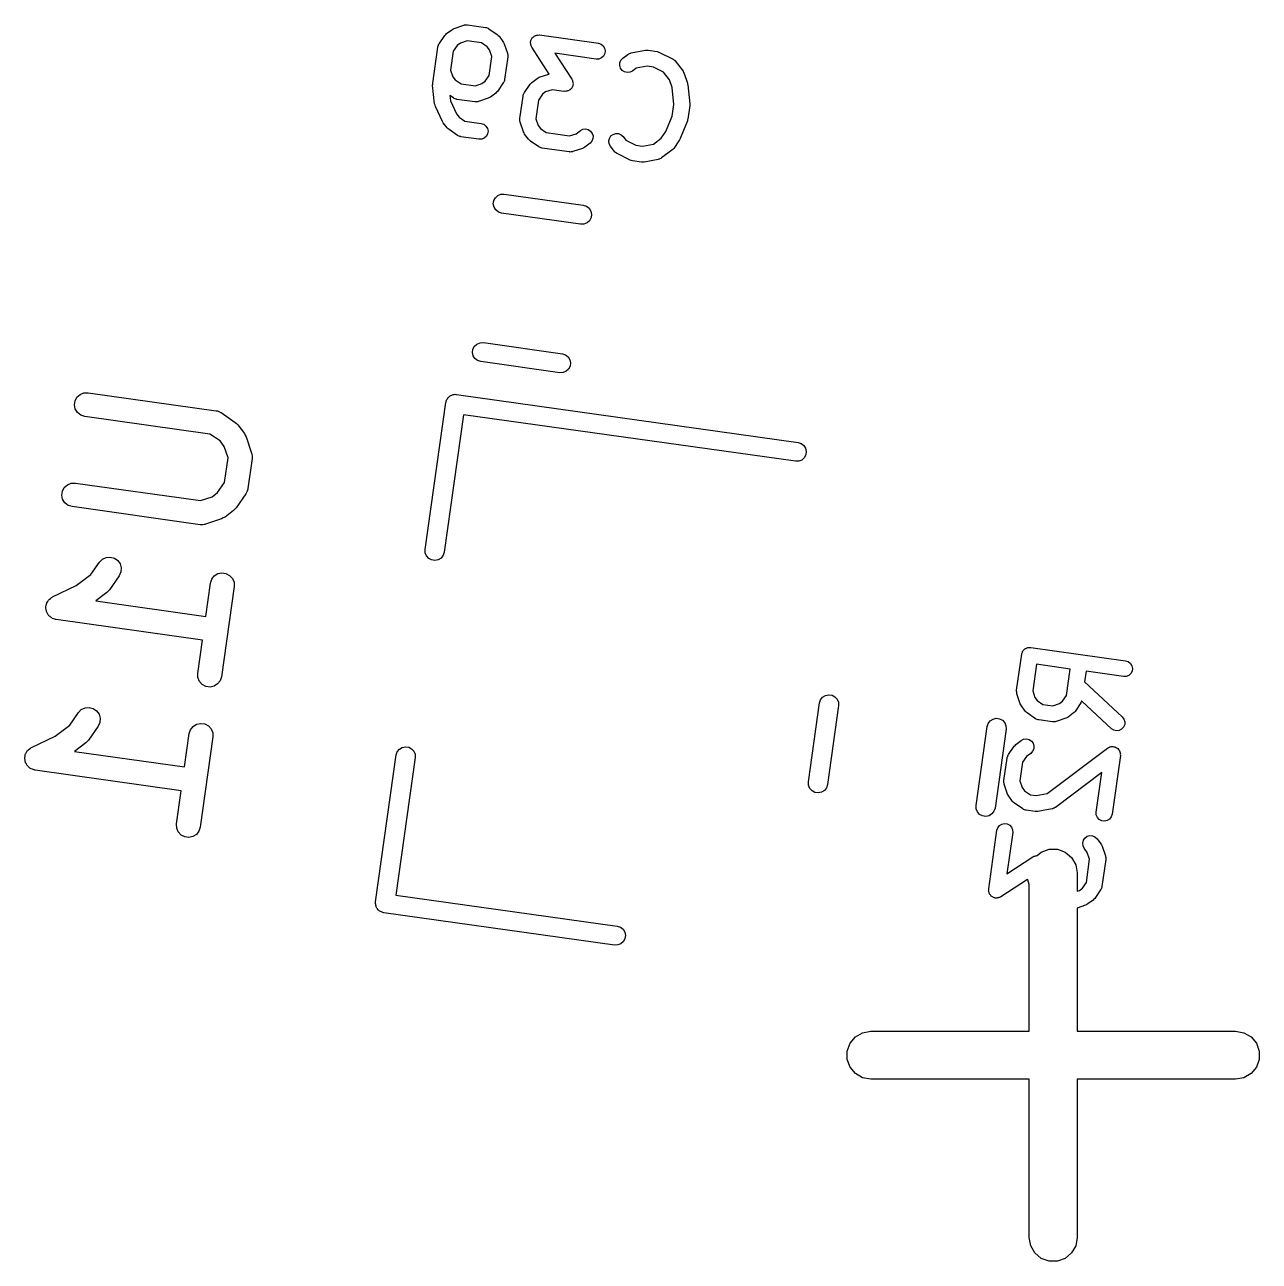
# Model space of a CAD drawing. Extents: x 93.7 to 160.2, y -161.6 to -97.7.
# Drawn here: x 93.65 to 101.39, y -126.75 to -119 of the extents above; entities that cross this region are included whole.
import ezdxf

# ---------------------------------------------------------------- set-up
doc = ezdxf.new("R2010")
doc.units = 0
doc.header["$MEASUREMENT"] = 0
doc.layers.add('BLACK', color=7, linetype='CONTINUOUS')

msp = doc.modelspace()

# ---------------------------------------------------------------- linework, layer by layer
at = {"layer": 'Black'}
for p, q in [((96.3299, -119.027), (96.337, -119.023)), ((96.337, -119.023), (96.344, -119.019)), ((96.344, -119.019), (96.4046, -118.999)), ((96.4046, -118.999), (96.4074, -118.999)), ((96.4074, -118.999), (96.4101, -118.997)), ((96.4101, -118.997), (96.416, -118.997)), ((96.416, -118.997), (96.4218, -118.996)), ((96.4218, -118.996), (96.4246, -118.997)), ((96.4246, -118.997), (96.4275, -118.997)), ((96.4275, -118.997), (96.5406, -119.013)), ((96.5406, -119.013), (96.5434, -119.014)), ((96.5434, -119.014), (96.5463, -119.014)), ((96.5463, -119.014), (96.5516, -119.016)), ((96.5516, -119.016), (96.5572, -119.018)), ((96.5572, -119.018), (96.5594, -119.02)), ((96.5594, -119.02), (96.5621, -119.021)), ((96.5621, -119.021), (96.6147, -119.057)), ((96.2503, -119.115), (96.2865, -119.063)), ((96.2865, -119.063), (96.2921, -119.057)), ((96.2921, -119.057), (96.2976, -119.051)), ((96.2976, -119.051), (96.3299, -119.027)), ((96.4252, -119.097), (96.3836, -119.111)), ((96.515, -119.11), (96.4252, -119.097)), ((96.6147, -119.057), (96.6204, -119.063)), ((96.6204, -119.063), (96.6262, -119.068)), ((96.6262, -119.068), (96.6505, -119.101)), ((96.6505, -119.101), (96.6542, -119.108)), ((96.8236, -119.104), (96.825, -119.099)), ((96.825, -119.099), (96.8257, -119.095)), ((96.8257, -119.095), (96.8275, -119.091)), ((96.8275, -119.091), (96.8286, -119.087)), ((96.8286, -119.087), (96.8315, -119.083)), ((96.8315, -119.083), (96.8338, -119.079)), ((96.8338, -119.079), (96.8367, -119.077)), ((96.8367, -119.077), (96.839, -119.074)), ((96.839, -119.074), (96.8431, -119.071)), ((96.8431, -119.071), (96.8467, -119.068)), ((96.8467, -119.068), (96.8503, -119.066)), ((96.8503, -119.066), (96.8535, -119.064)), ((96.8535, -119.064), (96.8583, -119.063)), ((96.8583, -119.063), (96.8628, -119.061)), ((96.8628, -119.061), (96.8667, -119.061)), ((96.8667, -119.061), (96.8704, -119.06)), ((96.8704, -119.06), (96.8753, -119.061)), ((96.8753, -119.061), (96.8802, -119.06)), ((96.8802, -119.06), (97.248, -119.112)), ((96.2101, -119.363), (96.2419, -119.137)), ((96.2419, -119.137), (96.2428, -119.134)), ((96.2428, -119.134), (96.243, -119.131)), ((96.243, -119.131), (96.2455, -119.126)), ((96.2455, -119.126), (96.2473, -119.12)), ((96.2473, -119.12), (96.2491, -119.118)), ((96.2491, -119.118), (96.2503, -119.115)), ((96.3393, -119.162), (96.3227, -119.28)), ((96.3643, -119.126), (96.3393, -119.162)), ((96.3836, -119.111), (96.3643, -119.126)), ((96.5512, -119.135), (96.515, -119.11)), ((96.5658, -119.154), (96.5512, -119.135)), ((96.5798, -119.196), (96.5658, -119.154)), ((96.6542, -119.108), (96.658, -119.115)), ((96.658, -119.115), (96.6784, -119.175)), ((96.6784, -119.175), (96.6788, -119.178)), ((96.6788, -119.178), (96.6799, -119.181)), ((96.8232, -119.112), (96.8238, -119.108)), ((96.8243, -119.116), (96.8232, -119.112)), ((96.8238, -119.108), (96.8236, -119.104)), ((96.8245, -119.121), (96.8243, -119.116)), ((96.826, -119.125), (96.8245, -119.121)), ((96.8269, -119.129), (96.826, -119.125)), ((96.8294, -119.133), (96.8269, -119.129)), ((96.8314, -119.137), (96.8294, -119.133)), ((96.9407, -119.305), (96.8314, -119.137)), ((97.2341, -119.211), (96.9754, -119.175)), ((96.9754, -119.175), (97.0813, -119.337)), ((97.248, -119.112), (97.2645, -119.118)), ((97.2645, -119.118), (97.2782, -119.128)), ((97.2782, -119.128), (97.2874, -119.143)), ((97.2886, -119.177), (97.2804, -119.192)), ((97.2874, -119.143), (97.291, -119.16)), ((97.291, -119.16), (97.2886, -119.177)), ((97.4359, -119.181), (97.4381, -119.179)), ((97.4381, -119.179), (97.4436, -119.177)), ((97.4436, -119.177), (97.4488, -119.174)), ((97.4488, -119.174), (97.4516, -119.174)), ((97.4516, -119.174), (97.4543, -119.173)), ((97.4543, -119.173), (97.5432, -119.156)), ((97.5432, -119.156), (97.5512, -119.156)), ((97.5512, -119.156), (97.5592, -119.156)), ((97.5592, -119.156), (97.6158, -119.164)), ((97.6158, -119.164), (97.6234, -119.166)), ((97.6234, -119.166), (97.6311, -119.169)), ((97.6311, -119.169), (97.712, -119.209)), ((96.5632, -119.314), (96.5798, -119.196)), ((96.6805, -119.198), (96.6606, -119.34)), ((96.6799, -119.181), (96.6801, -119.187)), ((96.6801, -119.187), (96.6809, -119.193)), ((96.6809, -119.193), (96.6804, -119.195)), ((96.6804, -119.195), (96.6805, -119.198)), ((97.2514, -119.211), (97.2341, -119.211)), ((97.2675, -119.204), (97.2514, -119.211)), ((97.2804, -119.192), (97.2675, -119.204)), ((97.3815, -119.252), (97.3824, -119.235)), ((97.3866, -119.269), (97.3815, -119.252)), ((97.3824, -119.235), (97.3892, -119.219)), ((97.3892, -119.219), (97.401, -119.206)), ((97.401, -119.206), (97.4333, -119.182)), ((97.4333, -119.182), (97.4359, -119.181)), ((97.5533, -119.256), (97.4841, -119.269)), ((97.5938, -119.262), (97.5533, -119.256)), ((97.712, -119.209), (97.7143, -119.211)), ((97.7143, -119.211), (97.717, -119.212)), ((97.717, -119.212), (97.7213, -119.216)), ((97.7213, -119.216), (97.726, -119.219)), ((97.726, -119.219), (97.7276, -119.222)), ((97.7276, -119.222), (97.7297, -119.223)), ((97.7297, -119.223), (97.7783, -119.288)), ((96.3227, -119.28), (96.3367, -119.322)), ((96.3367, -119.322), (96.3513, -119.341)), ((96.5383, -119.35), (96.5632, -119.314)), ((96.8316, -119.357), (96.8639, -119.333)), ((96.8639, -119.333), (96.8711, -119.329)), ((96.8711, -119.329), (96.8781, -119.325)), ((96.8781, -119.325), (96.9387, -119.305)), ((96.9387, -119.305), (96.9407, -119.305)), ((97.397, -119.283), (97.3866, -119.269)), ((97.4116, -119.292), (97.397, -119.283)), ((97.4285, -119.296), (97.4116, -119.292)), ((97.4457, -119.294), (97.4285, -119.296)), ((97.4612, -119.286), (97.4457, -119.294)), ((97.4841, -119.269), (97.4612, -119.286)), ((97.6569, -119.293), (97.5938, -119.262)), ((97.6936, -119.342), (97.6569, -119.293)), ((97.7783, -119.288), (97.7819, -119.295)), ((97.7819, -119.295), (97.7858, -119.302)), ((97.7858, -119.302), (97.8061, -119.363)), ((96.2099, -119.375), (96.2103, -119.369)), ((96.2223, -119.492), (96.2099, -119.375)), ((96.2103, -119.369), (96.2101, -119.363)), ((96.3513, -119.341), (96.3875, -119.366)), ((96.3875, -119.366), (96.4773, -119.379)), ((96.4773, -119.379), (96.5189, -119.365)), ((96.5189, -119.365), (96.5383, -119.35)), ((96.6522, -119.361), (96.616, -119.414)), ((96.6534, -119.359), (96.6522, -119.361)), ((96.6552, -119.356), (96.6534, -119.359)), ((96.657, -119.351), (96.6552, -119.356)), ((96.6595, -119.345), (96.657, -119.351)), ((96.6597, -119.342), (96.6595, -119.345)), ((96.6606, -119.34), (96.6597, -119.342)), ((96.7843, -119.421), (96.8206, -119.369)), ((96.8206, -119.369), (96.8262, -119.363)), ((96.8262, -119.363), (96.8316, -119.357)), ((96.9593, -119.403), (96.9176, -119.417)), ((97.0325, -119.414), (96.9593, -119.403)), ((97.0544, -119.411), (97.0498, -119.413)), ((97.0591, -119.41), (97.0544, -119.411)), ((97.0624, -119.408), (97.0591, -119.41)), ((97.0659, -119.407), (97.0624, -119.408)), ((97.0696, -119.403), (97.0659, -119.407)), ((97.0737, -119.401), (97.0696, -119.403)), ((97.076, -119.398), (97.0737, -119.401)), ((97.0789, -119.395), (97.076, -119.398)), ((97.0811, -119.391), (97.0789, -119.395)), ((97.0841, -119.387), (97.0811, -119.391)), ((97.0813, -119.337), (97.0832, -119.341)), ((97.0832, -119.341), (97.0858, -119.345)), ((97.0852, -119.383), (97.0841, -119.387)), ((97.087, -119.38), (97.0852, -119.383)), ((97.0858, -119.345), (97.0866, -119.349)), ((97.0866, -119.349), (97.0881, -119.353)), ((97.0877, -119.375), (97.087, -119.38)), ((97.0891, -119.37), (97.0877, -119.375)), ((97.0881, -119.353), (97.0884, -119.358)), ((97.0884, -119.358), (97.0894, -119.362)), ((97.0894, -119.362), (97.0889, -119.366)), ((97.0889, -119.366), (97.0891, -119.37)), ((97.7096, -119.389), (97.6936, -119.342)), ((97.7207, -119.495), (97.7096, -119.389)), ((97.8061, -119.363), (97.8069, -119.368)), ((97.8069, -119.368), (97.8084, -119.373)), ((97.8084, -119.373), (97.8208, -119.491)), ((96.3405, -119.455), (96.3172, -119.439)), ((96.3172, -119.439), (96.3208, -119.473)), ((96.3208, -119.473), (96.3596, -119.554)), ((96.3431, -119.457), (96.3405, -119.455)), ((96.3453, -119.458), (96.3431, -119.457)), ((96.3509, -119.46), (96.3453, -119.458)), ((96.3562, -119.463), (96.3509, -119.46)), ((96.3591, -119.463), (96.3562, -119.463)), ((96.3619, -119.464), (96.3591, -119.463)), ((96.475, -119.48), (96.3619, -119.464)), ((96.4779, -119.479), (96.475, -119.48)), ((96.4807, -119.48), (96.4779, -119.479)), ((96.4865, -119.479), (96.4807, -119.48)), ((96.4924, -119.479), (96.4865, -119.479)), ((96.4951, -119.478), (96.4924, -119.479)), ((96.4979, -119.477), (96.4951, -119.478)), ((96.5585, -119.457), (96.4979, -119.477)), ((96.5655, -119.453), (96.5585, -119.457)), ((96.5726, -119.45), (96.5655, -119.453)), ((96.6049, -119.425), (96.5726, -119.45)), ((96.6104, -119.419), (96.6049, -119.425)), ((96.616, -119.414), (96.6104, -119.419)), ((96.7561, -119.584), (96.776, -119.443)), ((96.776, -119.443), (96.7769, -119.44)), ((96.7769, -119.44), (96.7771, -119.437)), ((96.7771, -119.437), (96.7795, -119.432)), ((96.7795, -119.432), (96.7813, -119.426)), ((96.7813, -119.426), (96.7831, -119.424)), ((96.7831, -119.424), (96.7843, -119.421)), ((96.8734, -119.468), (96.8568, -119.586)), ((96.8983, -119.432), (96.8734, -119.468)), ((96.9176, -119.417), (96.8983, -119.432)), ((97.0374, -119.413), (97.0325, -119.414)), ((97.0422, -119.414), (97.0374, -119.413)), ((97.046, -119.413), (97.0422, -119.414)), ((97.0498, -119.413), (97.046, -119.413)), ((96.2247, -119.501), (96.2223, -119.492)), ((96.227, -119.509), (96.2247, -119.501)), ((96.2716, -119.602), (96.227, -119.509)), ((96.3596, -119.554), (96.376, -119.576)), ((97.7105, -119.568), (97.7207, -119.495)), ((97.8206, -119.503), (97.8087, -119.588)), ((97.8208, -119.491), (97.8204, -119.497)), ((97.8204, -119.497), (97.8206, -119.503)), ((96.2745, -119.606), (96.2716, -119.602)), ((96.2767, -119.61), (96.2745, -119.606)), ((96.3011, -119.642), (96.2767, -119.61)), ((96.3069, -119.648), (96.3011, -119.642)), ((96.376, -119.576), (96.4122, -119.601)), ((96.4122, -119.601), (96.5137, -119.615)), ((96.5137, -119.615), (96.5302, -119.62)), ((96.5302, -119.62), (96.5439, -119.631)), ((96.5439, -119.631), (96.5531, -119.646)), ((96.7556, -119.59), (96.7562, -119.587)), ((96.7565, -119.595), (96.7556, -119.59)), ((96.7562, -119.587), (96.7561, -119.584)), ((96.7567, -119.601), (96.7565, -119.595)), ((96.7578, -119.604), (96.7567, -119.601)), ((96.7582, -119.607), (96.7578, -119.604)), ((96.7786, -119.667), (96.7582, -119.607)), ((96.8568, -119.586), (96.8708, -119.628)), ((96.8708, -119.628), (96.8853, -119.647)), ((97.6707, -119.666), (97.7105, -119.568)), ((97.8055, -119.599), (97.7613, -119.709)), ((97.8068, -119.593), (97.8055, -119.599)), ((97.8087, -119.588), (97.8068, -119.593)), ((96.3126, -119.653), (96.3069, -119.648)), ((96.3652, -119.69), (96.3126, -119.653)), ((96.3679, -119.691), (96.3652, -119.69)), ((96.3701, -119.693), (96.3679, -119.691)), ((96.3757, -119.694), (96.3701, -119.693)), ((96.381, -119.697), (96.3757, -119.694)), ((96.3839, -119.697), (96.381, -119.697)), ((96.3866, -119.698), (96.3839, -119.697)), ((96.4998, -119.714), (96.3866, -119.698)), ((96.5172, -119.713), (96.4998, -119.714)), ((96.5333, -119.707), (96.5172, -119.713)), ((96.5462, -119.695), (96.5333, -119.707)), ((96.5543, -119.68), (96.5462, -119.695)), ((96.5531, -119.646), (96.5567, -119.663)), ((96.5567, -119.663), (96.5543, -119.68)), ((96.7824, -119.674), (96.7786, -119.667)), ((96.786, -119.682), (96.7824, -119.674)), ((96.8103, -119.714), (96.786, -119.682)), ((96.8162, -119.719), (96.8103, -119.714)), ((96.8219, -119.725), (96.8162, -119.719)), ((96.8853, -119.647), (96.9215, -119.672)), ((96.9215, -119.672), (97.0679, -119.693)), ((97.0679, -119.693), (97.1096, -119.679)), ((97.1096, -119.679), (97.1354, -119.659)), ((97.1354, -119.659), (97.1509, -119.651)), ((97.1509, -119.651), (97.1681, -119.649)), ((97.1681, -119.649), (97.185, -119.653)), ((97.185, -119.653), (97.1996, -119.663)), ((97.1996, -119.663), (97.21, -119.677)), ((97.2142, -119.71), (97.2074, -119.726)), ((97.21, -119.677), (97.2151, -119.693)), ((97.2151, -119.693), (97.2142, -119.71)), ((97.3136, -119.724), (97.3175, -119.708)), ((97.3175, -119.708), (97.327, -119.693)), ((97.327, -119.693), (97.3408, -119.683)), ((97.3408, -119.683), (97.3574, -119.677)), ((97.3574, -119.677), (97.3748, -119.678)), ((97.3748, -119.678), (97.3908, -119.685)), ((97.3908, -119.685), (97.4035, -119.697)), ((97.4035, -119.697), (97.4207, -119.72)), ((97.4207, -119.72), (97.4837, -119.751)), ((97.5935, -119.744), (97.6422, -119.707)), ((97.6422, -119.707), (97.6707, -119.666)), ((97.7561, -119.718), (97.7199, -119.771)), ((97.7584, -119.713), (97.7561, -119.718)), ((97.7613, -119.709), (97.7584, -119.713)), ((96.8745, -119.761), (96.8219, -119.725)), ((96.8771, -119.762), (96.8745, -119.761)), ((96.8794, -119.764), (96.8771, -119.762)), ((96.885, -119.766), (96.8794, -119.764)), ((96.8903, -119.768), (96.885, -119.766)), ((96.8932, -119.769), (96.8903, -119.768)), ((96.8959, -119.77), (96.8932, -119.769)), ((97.0657, -119.793), (96.8959, -119.77)), ((97.0686, -119.793), (97.0657, -119.793)), ((97.0714, -119.794), (97.0686, -119.793)), ((97.0772, -119.793), (97.0714, -119.794)), ((97.083, -119.793), (97.0772, -119.793)), ((97.0857, -119.792), (97.083, -119.793)), ((97.0886, -119.791), (97.0857, -119.792)), ((97.1491, -119.771), (97.0886, -119.791)), ((97.1561, -119.767), (97.1491, -119.771)), ((97.1633, -119.763), (97.1561, -119.767)), ((97.1956, -119.739), (97.1633, -119.763)), ((97.2074, -119.726), (97.1956, -119.739)), ((97.3157, -119.742), (97.3136, -119.724)), ((97.3236, -119.757), (97.3157, -119.742)), ((97.3479, -119.789), (97.3236, -119.757)), ((97.35, -119.791), (97.3479, -119.789)), ((97.3516, -119.794), (97.35, -119.791)), ((97.3563, -119.797), (97.3516, -119.794)), ((97.3606, -119.801), (97.3563, -119.797)), ((97.4837, -119.751), (97.5243, -119.757)), ((97.5243, -119.757), (97.5935, -119.744)), ((97.7088, -119.782), (97.6443, -119.831)), ((97.7143, -119.777), (97.7088, -119.782)), ((97.7199, -119.771), (97.7143, -119.777)), ((97.3633, -119.802), (97.3606, -119.801)), ((97.3656, -119.804), (97.3633, -119.802)), ((97.4465, -119.844), (97.3656, -119.804)), ((97.4542, -119.847), (97.4465, -119.844)), ((97.4618, -119.849), (97.4542, -119.847)), ((97.5184, -119.857), (97.4618, -119.849)), ((97.5264, -119.857), (97.5184, -119.857)), ((97.5344, -119.857), (97.5264, -119.857)), ((97.6232, -119.84), (97.5344, -119.857)), ((97.6259, -119.839), (97.6232, -119.84)), ((97.6288, -119.839), (97.6259, -119.839)), ((97.634, -119.836), (97.6288, -119.839)), ((97.6395, -119.834), (97.634, -119.836)), ((97.6417, -119.832), (97.6395, -119.834)), ((97.6443, -119.831), (97.6417, -119.832)), ((96.59, -120.119), (96.5929, -120.098)), ((96.5929, -120.098), (96.6027, -120.08)), ((96.6027, -120.08), (96.6182, -120.066)), ((96.6182, -120.066), (96.6375, -120.058)), ((96.6375, -120.058), (96.6583, -120.058)), ((96.6583, -120.058), (97.1535, -120.127)), ((96.5943, -120.139), (96.59, -120.119)), ((96.6054, -120.157), (96.5943, -120.139)), ((96.6218, -120.17), (96.6054, -120.157)), ((96.6416, -120.176), (96.6218, -120.17)), ((97.1368, -120.246), (96.6416, -120.176)), ((97.1535, -120.127), (97.1733, -120.134)), ((97.1733, -120.134), (97.1897, -120.146)), ((97.1897, -120.146), (97.2007, -120.164)), ((97.2007, -120.164), (97.2051, -120.185)), ((97.2051, -120.185), (97.2022, -120.205)), ((97.1576, -120.245), (97.1368, -120.246)), ((97.1769, -120.237), (97.1576, -120.245)), ((97.1924, -120.224), (97.1769, -120.237)), ((97.2022, -120.205), (97.1924, -120.224)), ((96.4592, -121.05), (96.4621, -121.029)), ((96.4621, -121.029), (96.4719, -121.011)), ((96.4719, -121.011), (96.4874, -120.997)), ((96.4874, -120.997), (96.5067, -120.989)), ((96.5067, -120.989), (96.5275, -120.988)), ((96.5275, -120.988), (97.0226, -121.058)), ((96.4635, -121.07), (96.4592, -121.05)), ((96.4746, -121.088), (96.4635, -121.07)), ((96.491, -121.101), (96.4746, -121.088)), ((96.5108, -121.107), (96.491, -121.101)), ((97.0059, -121.177), (96.5108, -121.107)), ((97.0226, -121.058), (97.0425, -121.064)), ((97.0425, -121.064), (97.0589, -121.077)), ((97.0589, -121.077), (97.0699, -121.095)), ((97.0699, -121.095), (97.0743, -121.115)), ((97.0743, -121.115), (97.0714, -121.136)), ((97.0268, -121.176), (97.0059, -121.177)), ((97.0461, -121.168), (97.0268, -121.176)), ((97.0616, -121.154), (97.0461, -121.168)), ((97.0714, -121.136), (97.0616, -121.154)), ((93.9697, -121.353), (93.9819, -121.33)), ((93.9819, -121.33), (94.0013, -121.313)), ((94.0013, -121.313), (94.0254, -121.303)), ((94.0254, -121.303), (94.0514, -121.302)), ((94.0514, -121.302), (94.8531, -121.415)), ((96.2946, -121.354), (96.2971, -121.349)), ((96.2971, -121.349), (96.2987, -121.344)), ((96.2987, -121.344), (96.3019, -121.34)), ((96.3019, -121.34), (96.3044, -121.335)), ((96.3044, -121.335), (96.3083, -121.332)), ((96.3083, -121.332), (96.3115, -121.328)), ((96.3115, -121.328), (96.316, -121.325)), ((96.316, -121.325), (96.3199, -121.321)), ((96.3199, -121.321), (96.3247, -121.319)), ((96.3247, -121.319), (96.3292, -121.317)), ((96.3292, -121.317), (96.3343, -121.315)), ((96.3343, -121.315), (96.3392, -121.313)), ((96.3392, -121.313), (96.3444, -121.313)), ((96.3444, -121.313), (96.3496, -121.312)), ((96.3496, -121.312), (96.3548, -121.313)), ((96.3548, -121.313), (96.36, -121.313)), ((96.36, -121.313), (98.499, -121.613)), ((93.966, -121.379), (93.9697, -121.353)), ((93.9715, -121.404), (93.966, -121.379)), ((93.9853, -121.427), (93.9715, -121.404)), ((94.8531, -121.415), (94.8572, -121.416)), ((94.8572, -121.416), (94.8615, -121.416)), ((94.8615, -121.416), (94.8695, -121.42)), ((94.8695, -121.42), (94.8779, -121.423)), ((94.8779, -121.423), (94.8813, -121.425)), ((94.8813, -121.425), (94.8852, -121.427)), ((96.1628, -122.285), (96.2923, -121.364)), ((96.2923, -121.364), (96.2939, -121.359)), ((96.2939, -121.359), (96.2946, -121.354)), ((94.0058, -121.443), (93.9853, -121.427)), ((94.0306, -121.451), (94.0058, -121.443)), ((94.8147, -121.561), (94.0306, -121.451)), ((94.8852, -121.427), (94.9729, -121.488)), ((94.9729, -121.488), (94.9814, -121.496)), ((94.9814, -121.496), (94.9902, -121.504)), ((94.9902, -121.504), (95.0308, -121.558)), ((96.4027, -121.44), (96.2817, -122.301)), ((98.4823, -121.732), (96.4027, -121.44)), ((94.8778, -121.604), (94.8147, -121.561)), ((95.0308, -121.558), (95.0362, -121.569)), ((95.0362, -121.569), (95.042, -121.579)), ((95.042, -121.579), (95.0759, -121.68)), ((94.9036, -121.639), (94.8778, -121.604)), ((94.928, -121.711), (94.9036, -121.639)), ((98.499, -121.613), (98.5188, -121.62)), ((98.5188, -121.62), (98.5352, -121.633)), ((98.5352, -121.633), (98.5463, -121.65)), ((98.5463, -121.65), (98.5506, -121.671)), ((94.9064, -121.865), (94.928, -121.711)), ((95.079, -121.715), (95.0525, -121.903)), ((95.0759, -121.68), (95.0765, -121.685)), ((95.0765, -121.685), (95.0781, -121.689)), ((95.0781, -121.689), (95.0784, -121.697)), ((95.0784, -121.697), (95.0797, -121.706)), ((95.0797, -121.706), (95.0789, -121.71)), ((95.0789, -121.71), (95.079, -121.715)), ((98.5031, -121.731), (98.4823, -121.732)), ((98.5225, -121.724), (98.5031, -121.731)), ((98.5379, -121.71), (98.5225, -121.724)), ((98.5477, -121.691), (98.5379, -121.71)), ((98.5506, -121.671), (98.5477, -121.691)), ((93.9024, -121.896), (93.9217, -121.879)), ((93.9217, -121.879), (93.9459, -121.869)), ((93.9459, -121.869), (93.9719, -121.868)), ((93.9719, -121.868), (94.756, -121.978)), ((94.863, -121.928), (94.9064, -121.865)), ((93.8865, -121.945), (93.8901, -121.919)), ((93.8919, -121.97), (93.8865, -121.945)), ((93.8901, -121.919), (93.9024, -121.896)), ((94.756, -121.978), (94.8286, -121.954)), ((94.8286, -121.954), (94.863, -121.928)), ((95.04, -121.935), (94.9796, -122.023)), ((95.0418, -121.931), (95.04, -121.935)), ((95.0445, -121.928), (95.0418, -121.931)), ((95.0472, -121.92), (95.0445, -121.928)), ((95.0508, -121.912), (95.0472, -121.92)), ((95.0512, -121.907), (95.0508, -121.912)), ((95.0525, -121.903), (95.0512, -121.907)), ((93.9057, -121.992), (93.8919, -121.97)), ((93.9263, -122.008), (93.9057, -121.992)), ((93.951, -122.016), (93.9263, -122.008)), ((94.7527, -122.129), (93.951, -122.016)), ((94.963, -122.04), (94.9092, -122.081)), ((94.9712, -122.032), (94.963, -122.04)), ((94.9796, -122.023), (94.9712, -122.032)), ((94.8879, -122.092), (94.787, -122.126)), ((94.8985, -122.086), (94.8879, -122.092)), ((94.9092, -122.081), (94.8985, -122.086)), ((94.757, -122.129), (94.7527, -122.129)), ((94.7612, -122.13), (94.757, -122.129)), ((94.7699, -122.129), (94.7612, -122.13)), ((94.7787, -122.128), (94.7699, -122.129)), ((94.7827, -122.127), (94.7787, -122.128)), ((94.787, -122.126), (94.7827, -122.127)), ((94.123, -122.364), (94.1413, -122.345)), ((94.1413, -122.345), (94.1648, -122.334)), ((94.1648, -122.334), (94.1907, -122.332)), ((94.1907, -122.332), (94.2159, -122.338)), ((94.2159, -122.338), (94.2374, -122.353)), ((94.2374, -122.353), (94.2525, -122.374)), ((96.1636, -122.306), (96.1628, -122.285)), ((96.1714, -122.325), (96.1636, -122.306)), ((96.1853, -122.34), (96.1714, -122.325)), ((96.2037, -122.35), (96.1853, -122.34)), ((96.2243, -122.353), (96.2037, -122.35)), ((96.2447, -122.349), (96.2243, -122.353)), ((96.2624, -122.338), (96.2447, -122.349)), ((96.2752, -122.321), (96.2624, -122.338)), ((96.2817, -122.301), (96.2752, -122.321)), ((94.0695, -122.441), (94.123, -122.364)), ((94.2573, -122.425), (94.2465, -122.449)), ((94.2525, -122.374), (94.2594, -122.399)), ((94.2594, -122.399), (94.2573, -122.425)), ((94.864, -122.436), (94.8895, -122.431)), ((94.8895, -122.431), (94.9153, -122.434)), ((94.9153, -122.434), (94.9383, -122.447)), ((93.8295, -122.582), (93.9776, -122.511)), ((93.9776, -122.511), (94.0695, -122.441)), ((94.2465, -122.449), (94.1861, -122.537)), ((94.7885, -122.704), (94.8178, -122.495)), ((94.8178, -122.495), (94.8259, -122.471)), ((94.8259, -122.471), (94.8419, -122.45)), ((94.8419, -122.45), (94.864, -122.436)), ((94.9383, -122.447), (94.9557, -122.466)), ((94.9557, -122.466), (94.9655, -122.49)), ((94.9655, -122.49), (94.9664, -122.516)), ((93.8157, -122.592), (93.8223, -122.586)), ((93.8223, -122.586), (93.8262, -122.584)), ((93.8262, -122.584), (93.8295, -122.582)), ((94.1695, -122.554), (94.099, -122.607)), ((94.1777, -122.545), (94.1695, -122.554)), ((94.1861, -122.537), (94.1777, -122.545)), ((94.9664, -122.516), (94.8868, -123.082)), ((93.7871, -122.652), (93.7877, -122.648)), ((93.789, -122.661), (93.7871, -122.652)), ((93.7873, -122.644), (93.7895, -122.635)), ((93.7877, -122.648), (93.7873, -122.644)), ((93.7899, -122.67), (93.789, -122.661)), ((93.7895, -122.635), (93.7907, -122.626)), ((93.7907, -122.626), (93.7927, -122.623)), ((93.7927, -122.623), (93.7937, -122.619)), ((93.7937, -122.619), (93.7988, -122.611)), ((93.7988, -122.611), (93.803, -122.603)), ((93.803, -122.603), (93.806, -122.601)), ((93.806, -122.601), (93.8084, -122.597)), ((93.8084, -122.597), (93.8157, -122.592)), ((94.099, -122.607), (94.7885, -122.704)), ((93.7917, -122.674), (93.7899, -122.67)), ((93.7925, -122.678), (93.7917, -122.674)), ((93.7973, -122.685), (93.7925, -122.678)), ((93.8011, -122.693), (93.7973, -122.685)), ((93.8041, -122.696), (93.8011, -122.693)), ((93.8063, -122.7), (93.8041, -122.696)), ((93.8134, -122.705), (93.8063, -122.7)), ((93.8198, -122.711), (93.8134, -122.705)), ((93.8236, -122.713), (93.8198, -122.711)), ((93.8268, -122.716), (93.8236, -122.713)), ((93.8354, -122.719), (93.8268, -122.716)), ((93.8435, -122.722), (93.8354, -122.719)), ((93.8477, -122.723), (93.8435, -122.722)), ((93.8516, -122.724), (93.8477, -122.723)), ((94.7676, -122.853), (93.8516, -122.724)), ((94.7383, -123.061), (94.7676, -122.853)), ((99.9349, -122.901), (99.939, -122.899)), ((99.939, -122.899), (99.9434, -122.899)), ((99.9434, -122.899), (99.9476, -122.898)), ((99.9476, -122.898), (99.952, -122.899)), ((99.952, -122.899), (99.9563, -122.898)), ((99.9563, -122.898), (100.55, -122.982)), ((99.8681, -123.167), (99.8999, -122.941)), ((99.8999, -122.941), (99.9012, -122.937)), ((99.9012, -122.937), (99.9018, -122.932)), ((99.9018, -122.932), (99.9039, -122.929)), ((99.9039, -122.929), (99.9052, -122.924)), ((99.9052, -122.924), (99.9079, -122.921)), ((99.9079, -122.921), (99.91, -122.917)), ((99.91, -122.917), (99.9132, -122.914)), ((99.9132, -122.914), (99.9159, -122.911)), ((99.9159, -122.911), (99.9196, -122.908)), ((99.9196, -122.908), (99.9229, -122.906)), ((99.9229, -122.906), (99.9269, -122.904)), ((99.9269, -122.904), (99.9306, -122.902)), ((99.9306, -122.902), (99.9349, -122.901)), ((99.9919, -123.004), (99.9687, -123.17)), ((100.204, -123.034), (99.9919, -123.004)), ((100.181, -123.199), (100.204, -123.034)), ((100.303, -123.048), (100.294, -123.114)), ((100.537, -123.081), (100.303, -123.048)), ((100.55, -122.982), (100.567, -122.987)), ((100.567, -122.987), (100.581, -122.998)), ((100.581, -122.998), (100.59, -123.013)), ((100.591, -123.047), (100.583, -123.062)), ((100.59, -123.013), (100.594, -123.03)), ((100.594, -123.03), (100.591, -123.047)), ((94.7392, -123.087), (94.7383, -123.061)), ((94.749, -123.111), (94.7392, -123.087)), ((94.7664, -123.131), (94.749, -123.111)), ((94.7894, -123.143), (94.7664, -123.131)), ((94.8627, -123.127), (94.8407, -123.141)), ((94.8788, -123.107), (94.8627, -123.127)), ((94.8868, -123.082), (94.8788, -123.107)), ((100.294, -123.114), (100.53, -123.334)), ((100.554, -123.08), (100.537, -123.081)), ((100.57, -123.074), (100.554, -123.08)), ((100.583, -123.062), (100.57, -123.074)), ((94.8152, -123.147), (94.7894, -123.143)), ((94.8407, -123.141), (94.8152, -123.147)), ((98.6529, -123.21), (98.6706, -123.199)), ((98.6706, -123.199), (98.6909, -123.195)), ((98.6909, -123.195), (98.7116, -123.198)), ((98.7116, -123.198), (98.73, -123.207)), ((98.73, -123.207), (98.7439, -123.223)), ((99.8676, -123.173), (99.8682, -123.17)), ((99.8685, -123.179), (99.8676, -123.173)), ((99.8682, -123.17), (99.8681, -123.167)), ((99.8687, -123.185), (99.8685, -123.179)), ((99.8697, -123.187), (99.8687, -123.185)), ((99.8702, -123.19), (99.8697, -123.187)), ((99.8905, -123.251), (99.8702, -123.19)), ((99.9687, -123.17), (99.9827, -123.211)), ((100.156, -123.236), (100.181, -123.199)), ((94.0087, -123.288), (94.0322, -123.277)), ((94.0322, -123.277), (94.0582, -123.275)), ((94.0582, -123.275), (94.0834, -123.281)), ((94.0834, -123.281), (94.1048, -123.296)), ((98.564, -123.741), (98.6336, -123.246)), ((98.6336, -123.246), (98.6401, -123.226)), ((98.6401, -123.226), (98.6529, -123.21)), ((98.7525, -123.263), (98.6829, -123.758)), ((98.7439, -123.223), (98.7517, -123.242)), ((98.7517, -123.242), (98.7525, -123.263)), ((99.8943, -123.258), (99.8905, -123.251)), ((99.898, -123.265), (99.8943, -123.258)), ((99.9223, -123.297), (99.898, -123.265)), ((99.9827, -123.211), (99.9973, -123.231)), ((99.9973, -123.231), (100.033, -123.256)), ((100.033, -123.256), (100.095, -123.264)), ((100.095, -123.264), (100.137, -123.25)), ((100.137, -123.25), (100.156, -123.236)), ((100.27, -123.246), (100.234, -123.299)), ((100.271, -123.244), (100.27, -123.246)), ((100.273, -123.242), (100.271, -123.244)), ((100.275, -123.236), (100.273, -123.242)), ((100.276, -123.234), (100.275, -123.236)), ((100.462, -123.408), (100.276, -123.234)), ((93.9369, -123.385), (93.9904, -123.307)), ((93.9904, -123.307), (94.0087, -123.288)), ((94.1048, -123.296), (94.1199, -123.317)), ((94.1199, -123.317), (94.1269, -123.342)), ((94.1269, -123.342), (94.1248, -123.368)), ((99.6897, -123.374), (99.7026, -123.358)), ((99.7026, -123.358), (99.7202, -123.347)), ((99.7202, -123.347), (99.7406, -123.342)), ((99.7406, -123.342), (99.7613, -123.345)), ((99.7613, -123.345), (99.7797, -123.355)), ((99.7797, -123.355), (99.7936, -123.37)), ((99.9281, -123.303), (99.9223, -123.297)), ((99.9339, -123.308), (99.9281, -123.303)), ((99.9865, -123.345), (99.9339, -123.308)), ((99.9891, -123.346), (99.9865, -123.345)), ((99.9914, -123.348), (99.9891, -123.346)), ((99.9969, -123.349), (99.9914, -123.348)), ((100.002, -123.352), (99.9969, -123.349)), ((100.005, -123.352), (100.002, -123.352)), ((100.008, -123.353), (100.005, -123.352)), ((100.093, -123.365), (100.008, -123.353)), ((100.104, -123.364), (100.098, -123.365)), ((100.11, -123.364), (100.104, -123.364)), ((100.113, -123.363), (100.11, -123.364)), ((100.116, -123.363), (100.113, -123.363)), ((100.176, -123.342), (100.116, -123.363)), ((100.183, -123.339), (100.176, -123.342)), ((100.19, -123.335), (100.183, -123.339)), ((100.223, -123.311), (100.19, -123.335)), ((100.228, -123.305), (100.223, -123.311)), ((100.234, -123.299), (100.228, -123.305)), ((100.53, -123.334), (100.54, -123.348)), ((100.54, -123.348), (100.545, -123.365)), ((93.845, -123.454), (93.9369, -123.385)), ((94.114, -123.392), (94.0536, -123.48)), ((94.1248, -123.368), (94.114, -123.392)), ((94.656, -123.647), (94.6853, -123.438)), ((94.6853, -123.438), (94.6933, -123.414)), ((94.6933, -123.414), (94.7094, -123.393)), ((94.7094, -123.393), (94.7314, -123.379)), ((94.7314, -123.379), (94.7569, -123.374)), ((94.7569, -123.374), (94.7827, -123.378)), ((94.7827, -123.378), (94.8057, -123.39)), ((94.8057, -123.39), (94.8231, -123.409)), ((94.8231, -123.409), (94.8329, -123.433)), ((94.8329, -123.433), (94.8338, -123.459)), ((99.6137, -123.889), (99.6833, -123.394)), ((99.6833, -123.394), (99.6897, -123.374)), ((99.8021, -123.411), (99.7326, -123.906)), ((99.7936, -123.37), (99.8014, -123.39)), ((99.8014, -123.39), (99.8021, -123.411)), ((100.096, -123.365), (100.093, -123.365)), ((100.098, -123.365), (100.096, -123.365)), ((100.476, -123.417), (100.462, -123.408)), ((100.493, -123.421), (100.476, -123.417)), ((100.51, -123.419), (100.493, -123.421)), ((100.526, -123.411), (100.51, -123.419)), ((100.538, -123.398), (100.526, -123.411)), ((100.545, -123.382), (100.538, -123.398)), ((100.545, -123.365), (100.545, -123.382)), ((93.697, -123.525), (93.845, -123.454)), ((94.0369, -123.497), (93.9664, -123.55)), ((94.0451, -123.488), (94.0369, -123.497)), ((94.0536, -123.48), (94.0451, -123.488)), ((94.8338, -123.459), (94.7543, -124.025)), ((99.8167, -123.57), (99.853, -123.518)), ((99.853, -123.518), (99.8586, -123.512)), ((99.8586, -123.512), (99.8641, -123.506)), ((99.8641, -123.506), (99.8963, -123.482)), ((99.8963, -123.482), (99.9118, -123.474)), ((99.9118, -123.474), (99.9291, -123.472)), ((99.9291, -123.472), (99.946, -123.476)), ((99.946, -123.476), (99.9605, -123.485)), ((99.9605, -123.485), (99.971, -123.499)), ((99.971, -123.499), (99.9761, -123.516)), ((99.9761, -123.516), (99.9752, -123.533)), ((100.46, -123.52), (100.466, -123.519)), ((100.466, -123.519), (100.468, -123.519)), ((100.468, -123.519), (100.471, -123.519)), ((100.471, -123.519), (100.477, -123.521)), ((93.6546, -123.595), (93.6551, -123.591)), ((93.6564, -123.604), (93.6546, -123.595)), ((93.6547, -123.587), (93.6569, -123.578)), ((93.6551, -123.591), (93.6547, -123.587)), ((93.6569, -123.578), (93.6582, -123.569)), ((93.6582, -123.569), (93.6601, -123.566)), ((93.6601, -123.566), (93.6612, -123.562)), ((93.6612, -123.562), (93.6662, -123.554)), ((93.6662, -123.554), (93.6704, -123.546)), ((93.6704, -123.546), (93.6735, -123.544)), ((93.6735, -123.544), (93.6758, -123.54)), ((93.6758, -123.54), (93.6831, -123.535)), ((93.6831, -123.535), (93.6898, -123.529)), ((93.6898, -123.529), (93.6936, -123.527)), ((93.6936, -123.527), (93.697, -123.525)), ((93.9664, -123.55), (94.656, -123.647)), ((95.8525, -124.493), (95.9819, -123.572)), ((96.1007, -123.589), (95.9797, -124.45)), ((95.9819, -123.572), (95.9883, -123.552)), ((95.9883, -123.552), (96.0012, -123.536)), ((96.0012, -123.536), (96.0188, -123.525)), ((96.0188, -123.525), (96.0392, -123.521)), ((96.0392, -123.521), (96.0599, -123.523)), ((96.0599, -123.523), (96.0783, -123.533)), ((96.0783, -123.533), (96.0922, -123.549)), ((96.0922, -123.549), (96.1, -123.568)), ((96.1, -123.568), (96.1007, -123.589)), ((99.7885, -123.733), (99.8084, -123.592)), ((99.8084, -123.592), (99.8093, -123.589)), ((99.8093, -123.589), (99.8095, -123.586)), ((99.8095, -123.586), (99.812, -123.581)), ((99.812, -123.581), (99.8138, -123.575)), ((99.8138, -123.575), (99.8156, -123.573)), ((99.8156, -123.573), (99.8167, -123.57)), ((99.9307, -123.581), (99.9058, -123.617)), ((99.9565, -123.562), (99.9307, -123.581)), ((99.9684, -123.549), (99.9565, -123.562)), ((99.9752, -123.533), (99.9684, -123.549)), ((100.06, -123.814), (100.438, -123.529)), ((100.438, -123.529), (100.444, -123.526)), ((100.444, -123.526), (100.449, -123.523)), ((100.449, -123.523), (100.451, -123.522)), ((100.451, -123.522), (100.453, -123.521)), ((100.453, -123.521), (100.46, -123.52)), ((100.518, -123.576), (100.466, -123.944)), ((100.477, -123.521), (100.483, -123.521)), ((100.483, -123.521), (100.485, -123.523)), ((100.485, -123.523), (100.488, -123.523)), ((100.488, -123.523), (100.493, -123.527)), ((100.493, -123.527), (100.499, -123.53)), ((100.499, -123.53), (100.5, -123.531)), ((100.5, -123.531), (100.502, -123.532)), ((100.502, -123.532), (100.506, -123.538)), ((100.506, -123.538), (100.51, -123.543)), ((100.51, -123.543), (100.511, -123.545)), ((100.511, -123.545), (100.513, -123.546)), ((100.513, -123.546), (100.514, -123.553)), ((100.514, -123.553), (100.517, -123.559)), ((100.517, -123.559), (100.517, -123.561)), ((100.517, -123.561), (100.518, -123.563)), ((100.518, -123.563), (100.517, -123.569)), ((100.517, -123.569), (100.518, -123.576)), ((93.6573, -123.613), (93.6564, -123.604)), ((93.6591, -123.617), (93.6573, -123.613)), ((93.66, -123.621), (93.6591, -123.617)), ((93.6647, -123.628), (93.66, -123.621)), ((93.6686, -123.636), (93.6647, -123.628)), ((93.6716, -123.639), (93.6686, -123.636)), ((93.6738, -123.643), (93.6716, -123.639)), ((93.6808, -123.648), (93.6738, -123.643)), ((93.6872, -123.655), (93.6808, -123.648)), ((93.691, -123.656), (93.6872, -123.655)), ((93.6943, -123.659), (93.691, -123.656)), ((93.7028, -123.662), (93.6943, -123.659)), ((93.711, -123.665), (93.7028, -123.662)), ((93.7151, -123.666), (93.711, -123.665)), ((93.7191, -123.667), (93.7151, -123.666)), ((94.6351, -123.796), (93.7191, -123.667)), ((99.9058, -123.617), (99.8892, -123.735)), ((98.5648, -123.762), (98.564, -123.741)), ((99.7881, -123.739), (99.7886, -123.736)), ((99.7889, -123.745), (99.7881, -123.739)), ((99.7886, -123.736), (99.7885, -123.733)), ((99.7891, -123.751), (99.7889, -123.745)), ((99.7902, -123.753), (99.7891, -123.751)), ((99.8892, -123.735), (99.9032, -123.777)), ((100.402, -123.682), (100.111, -123.901)), ((100.367, -123.93), (100.402, -123.682)), ((94.6057, -124.004), (94.6351, -123.796)), ((98.5726, -123.782), (98.5648, -123.762)), ((98.5865, -123.797), (98.5726, -123.782)), ((98.6049, -123.807), (98.5865, -123.797)), ((98.6255, -123.81), (98.6049, -123.807)), ((98.6459, -123.805), (98.6255, -123.81)), ((98.6636, -123.794), (98.6459, -123.805)), ((98.6764, -123.778), (98.6636, -123.794)), ((98.6829, -123.758), (98.6764, -123.778)), ((99.7906, -123.756), (99.7902, -123.753)), ((99.811, -123.817), (99.7906, -123.756)), ((99.8148, -123.824), (99.811, -123.817)), ((99.8185, -123.831), (99.8148, -123.824)), ((99.9032, -123.777), (99.9177, -123.796)), ((99.9177, -123.796), (99.954, -123.821)), ((99.954, -123.821), (99.9908, -123.827)), ((99.9908, -123.827), (100.06, -123.814)), ((99.6144, -123.91), (99.6137, -123.889)), ((99.7326, -123.906), (99.7261, -123.925)), ((99.8428, -123.863), (99.8185, -123.831)), ((99.8486, -123.869), (99.8428, -123.863)), ((99.8543, -123.874), (99.8486, -123.869)), ((99.9069, -123.91), (99.8543, -123.874)), ((100.101, -123.906), (100.095, -123.909)), ((100.106, -123.904), (100.101, -123.906)), ((100.108, -123.902), (100.106, -123.904)), ((100.111, -123.901), (100.108, -123.902)), ((99.6223, -123.929), (99.6144, -123.91)), ((99.6362, -123.945), (99.6223, -123.929)), ((99.6546, -123.954), (99.6362, -123.945)), ((99.6752, -123.957), (99.6546, -123.954)), ((99.6956, -123.953), (99.6752, -123.957)), ((99.7133, -123.942), (99.6956, -123.953)), ((99.7261, -123.925), (99.7133, -123.942)), ((99.9096, -123.912), (99.9069, -123.91)), ((99.9118, -123.913), (99.9096, -123.912)), ((99.9174, -123.915), (99.9118, -123.913)), ((99.9227, -123.918), (99.9174, -123.915)), ((99.9256, -123.918), (99.9227, -123.918)), ((99.9283, -123.919), (99.9256, -123.918)), ((99.9849, -123.927), (99.9283, -123.919)), ((99.9929, -123.926), (99.9849, -123.927)), ((100.001, -123.926), (99.9929, -123.926)), ((100.09, -123.91), (100.001, -123.926)), ((100.093, -123.909), (100.09, -123.91)), ((100.095, -123.909), (100.093, -123.909)), ((100.367, -123.947), (100.367, -123.93)), ((100.374, -123.963), (100.367, -123.947)), ((100.386, -123.976), (100.374, -123.963)), ((100.401, -123.984), (100.386, -123.976)), ((100.418, -123.987), (100.401, -123.984)), ((100.435, -123.983), (100.418, -123.987)), ((100.45, -123.974), (100.435, -123.983)), ((100.46, -123.96), (100.45, -123.974)), ((100.466, -123.944), (100.46, -123.96)), ((94.6067, -124.03), (94.6057, -124.004)), ((94.6164, -124.054), (94.6067, -124.03)), ((94.6338, -124.074), (94.6164, -124.054)), ((94.7462, -124.05), (94.7302, -124.07)), ((94.7543, -124.025), (94.7462, -124.05)), ((99.6931, -124.412), (99.7448, -124.044)), ((99.7448, -124.044), (99.7502, -124.028)), ((99.7502, -124.028), (99.7608, -124.014)), ((99.7608, -124.014), (99.7756, -124.005)), ((99.7756, -124.005), (99.7926, -124.001)), ((99.7926, -124.001), (99.8098, -124.004)), ((99.8438, -124.058), (99.8075, -124.317)), ((99.8098, -124.004), (99.8251, -124.012)), ((99.8251, -124.012), (99.8367, -124.025)), ((99.8367, -124.025), (99.8432, -124.041)), ((99.8432, -124.041), (99.8438, -124.058)), ((94.6568, -124.086), (94.6338, -124.074)), ((94.6826, -124.09), (94.6568, -124.086)), ((94.7081, -124.084), (94.6826, -124.09)), ((94.7302, -124.07), (94.7081, -124.084)), ((100.282, -124.124), (100.286, -124.107)), ((100.284, -124.142), (100.282, -124.124)), ((100.286, -124.107), (100.295, -124.093)), ((100.295, -124.093), (100.309, -124.082)), ((100.309, -124.082), (100.326, -124.077)), ((100.326, -124.077), (100.343, -124.078)), ((100.343, -124.078), (100.359, -124.085)), ((100.359, -124.085), (100.372, -124.097)), ((100.372, -124.097), (100.396, -124.129)), ((100.396, -124.129), (100.4, -124.136)), ((100.4, -124.136), (100.404, -124.143)), ((99.8075, -124.317), (99.9694, -124.211)), ((99.9694, -124.211), (99.9739, -124.209)), ((99.9739, -124.209), (99.9781, -124.207)), ((99.9781, -124.207), (99.9818, -124.206)), ((99.9818, -124.206), (99.9854, -124.204)), ((99.9854, -124.204), (99.9903, -124.204)), ((99.9903, -124.204), (99.995, -124.203)), ((99.995, -124.203), (99.9963, -124.203)), ((99.9963, -124.203), (100.022, -124.181)), ((100.022, -124.181), (100.071, -124.163)), ((100.071, -124.163), (100.124, -124.163)), ((100.124, -124.163), (100.172, -124.181)), ((100.172, -124.181), (100.212, -124.215)), ((100.212, -124.215), (100.238, -124.26)), ((100.292, -124.157), (100.284, -124.142)), ((100.311, -124.183), (100.292, -124.157)), ((100.325, -124.225), (100.311, -124.183)), ((100.404, -124.143), (100.424, -124.204)), ((100.424, -124.204), (100.424, -124.207)), ((100.424, -124.207), (100.425, -124.209)), ((100.425, -124.209), (100.426, -124.215)), ((100.426, -124.215), (100.427, -124.221)), ((100.238, -124.26), (100.247, -124.311)), ((100.305, -124.371), (100.325, -124.225)), ((100.426, -124.227), (100.402, -124.396)), ((100.427, -124.221), (100.426, -124.224)), ((100.426, -124.224), (100.426, -124.227)), ((99.9372, -124.352), (99.77, -124.461)), ((99.9375, -124.354), (99.9372, -124.352)), ((99.9475, -124.384), (99.9375, -124.354)), ((100.247, -124.311), (100.247, -124.426)), ((100.28, -124.407), (100.305, -124.371)), ((99.6927, -124.422), (99.6933, -124.417)), ((99.6936, -124.426), (99.6927, -124.422)), ((99.6933, -124.417), (99.6931, -124.412)), ((99.6937, -124.43), (99.6936, -124.426)), ((99.6955, -124.434), (99.6937, -124.43)), ((99.6966, -124.439), (99.6955, -124.434)), ((99.6988, -124.442), (99.6966, -124.439)), ((99.7002, -124.446), (99.6988, -124.442)), ((99.7035, -124.449), (99.7002, -124.446)), ((99.9475, -125.304), (99.9475, -124.384)), ((100.247, -124.426), (100.261, -124.422)), ((100.261, -124.422), (100.28, -124.407)), ((100.394, -124.418), (100.358, -124.471)), ((100.395, -124.415), (100.394, -124.418)), ((100.397, -124.413), (100.395, -124.415)), ((100.399, -124.407), (100.397, -124.413)), ((100.401, -124.402), (100.399, -124.407)), ((100.402, -124.396), (100.401, -124.399)), ((100.401, -124.399), (100.401, -124.402)), ((95.8519, -124.504), (95.8527, -124.498)), ((95.853, -124.509), (95.8519, -124.504)), ((95.8527, -124.498), (95.8525, -124.493)), ((95.8532, -124.514), (95.853, -124.509)), ((95.8552, -124.519), (95.8532, -124.514)), ((95.8563, -124.524), (95.8552, -124.519)), ((95.859, -124.528), (95.8563, -124.524)), ((95.9797, -124.45), (97.366, -124.645)), ((99.7062, -124.453), (99.7035, -124.449)), ((99.7092, -124.456), (99.7062, -124.453)), ((99.7118, -124.459), (99.7092, -124.456)), ((99.7161, -124.461), (99.7118, -124.459)), ((99.7201, -124.464), (99.7161, -124.461)), ((99.7238, -124.465), (99.7201, -124.464)), ((99.7272, -124.467), (99.7238, -124.465)), ((99.732, -124.467), (99.7272, -124.467)), ((99.7367, -124.469), (99.732, -124.467)), ((99.7405, -124.469), (99.7367, -124.469)), ((99.7444, -124.469), (99.7405, -124.469)), ((99.7491, -124.468), (99.7444, -124.469)), ((99.754, -124.468), (99.7491, -124.468)), ((99.7576, -124.466), (99.754, -124.468)), ((99.7613, -124.466), (99.7576, -124.466)), ((99.7655, -124.463), (99.7613, -124.466)), ((99.77, -124.461), (99.7655, -124.463)), ((100.3, -124.514), (100.247, -124.532)), ((100.307, -124.51), (100.3, -124.514)), ((100.314, -124.506), (100.307, -124.51)), ((100.347, -124.482), (100.314, -124.506)), ((100.352, -124.476), (100.347, -124.482)), ((100.358, -124.471), (100.352, -124.476)), ((95.861, -124.533), (95.859, -124.528)), ((95.8645, -124.537), (95.861, -124.533)), ((95.8673, -124.542), (95.8645, -124.537)), ((95.8714, -124.545), (95.8673, -124.542)), ((95.875, -124.549), (95.8714, -124.545)), ((95.8796, -124.551), (95.875, -124.549)), ((95.8837, -124.554), (95.8796, -124.551)), ((95.8887, -124.556), (95.8837, -124.554)), ((95.8933, -124.558), (95.8887, -124.556)), ((95.8985, -124.559), (95.8933, -124.558)), ((95.9035, -124.561), (95.8985, -124.559)), ((97.3493, -124.764), (95.9035, -124.561)), ((100.247, -124.532), (100.247, -125.304)), ((97.366, -124.645), (97.3858, -124.652)), ((97.3858, -124.652), (97.4023, -124.664)), ((97.4023, -124.664), (97.4133, -124.682)), ((97.3895, -124.756), (97.3702, -124.763)), ((97.405, -124.742), (97.3895, -124.756)), ((97.4147, -124.723), (97.405, -124.742)), ((97.4133, -124.682), (97.4176, -124.703)), ((97.4176, -124.703), (97.4147, -124.723)), ((97.3702, -124.763), (97.3493, -124.764)), ((98.8247, -125.379), (98.8582, -125.339)), ((98.8582, -125.339), (98.9033, -125.313)), ((98.9033, -125.313), (98.9546, -125.304)), ((98.9546, -125.304), (99.9475, -125.304)), ((100.247, -125.304), (101.24, -125.304)), ((101.24, -125.304), (101.292, -125.313)), ((101.292, -125.313), (101.337, -125.339)), ((101.337, -125.339), (101.37, -125.379)), ((98.8069, -125.428), (98.8247, -125.379)), ((98.8069, -125.48), (98.8069, -125.428)), ((101.37, -125.379), (101.388, -125.428)), ((101.388, -125.428), (101.388, -125.48)), ((98.8247, -125.529), (98.8069, -125.48)), ((98.8582, -125.569), (98.8247, -125.529)), ((101.37, -125.529), (101.337, -125.569)), ((101.388, -125.48), (101.37, -125.529)), ((98.9033, -125.595), (98.8582, -125.569)), ((98.9546, -125.604), (98.9033, -125.595)), ((99.9475, -125.604), (98.9546, -125.604)), ((99.9475, -126.597), (99.9475, -125.604)), ((101.24, -125.604), (100.247, -125.604)), ((100.247, -125.604), (100.247, -126.597)), ((101.292, -125.595), (101.24, -125.604)), ((101.337, -125.569), (101.292, -125.595)), ((99.9565, -126.648), (99.9475, -126.597)), ((100.247, -126.597), (100.238, -126.648)), ((99.9826, -126.693), (99.9565, -126.648)), ((100.022, -126.727), (99.9826, -126.693)), ((100.212, -126.693), (100.172, -126.727)), ((100.238, -126.648), (100.212, -126.693)), ((100.071, -126.745), (100.022, -126.727)), ((100.124, -126.745), (100.071, -126.745)), ((100.172, -126.727), (100.124, -126.745))]:
    msp.add_line(p, q, dxfattribs=at)

doc.saveas('drawing.dxf')
